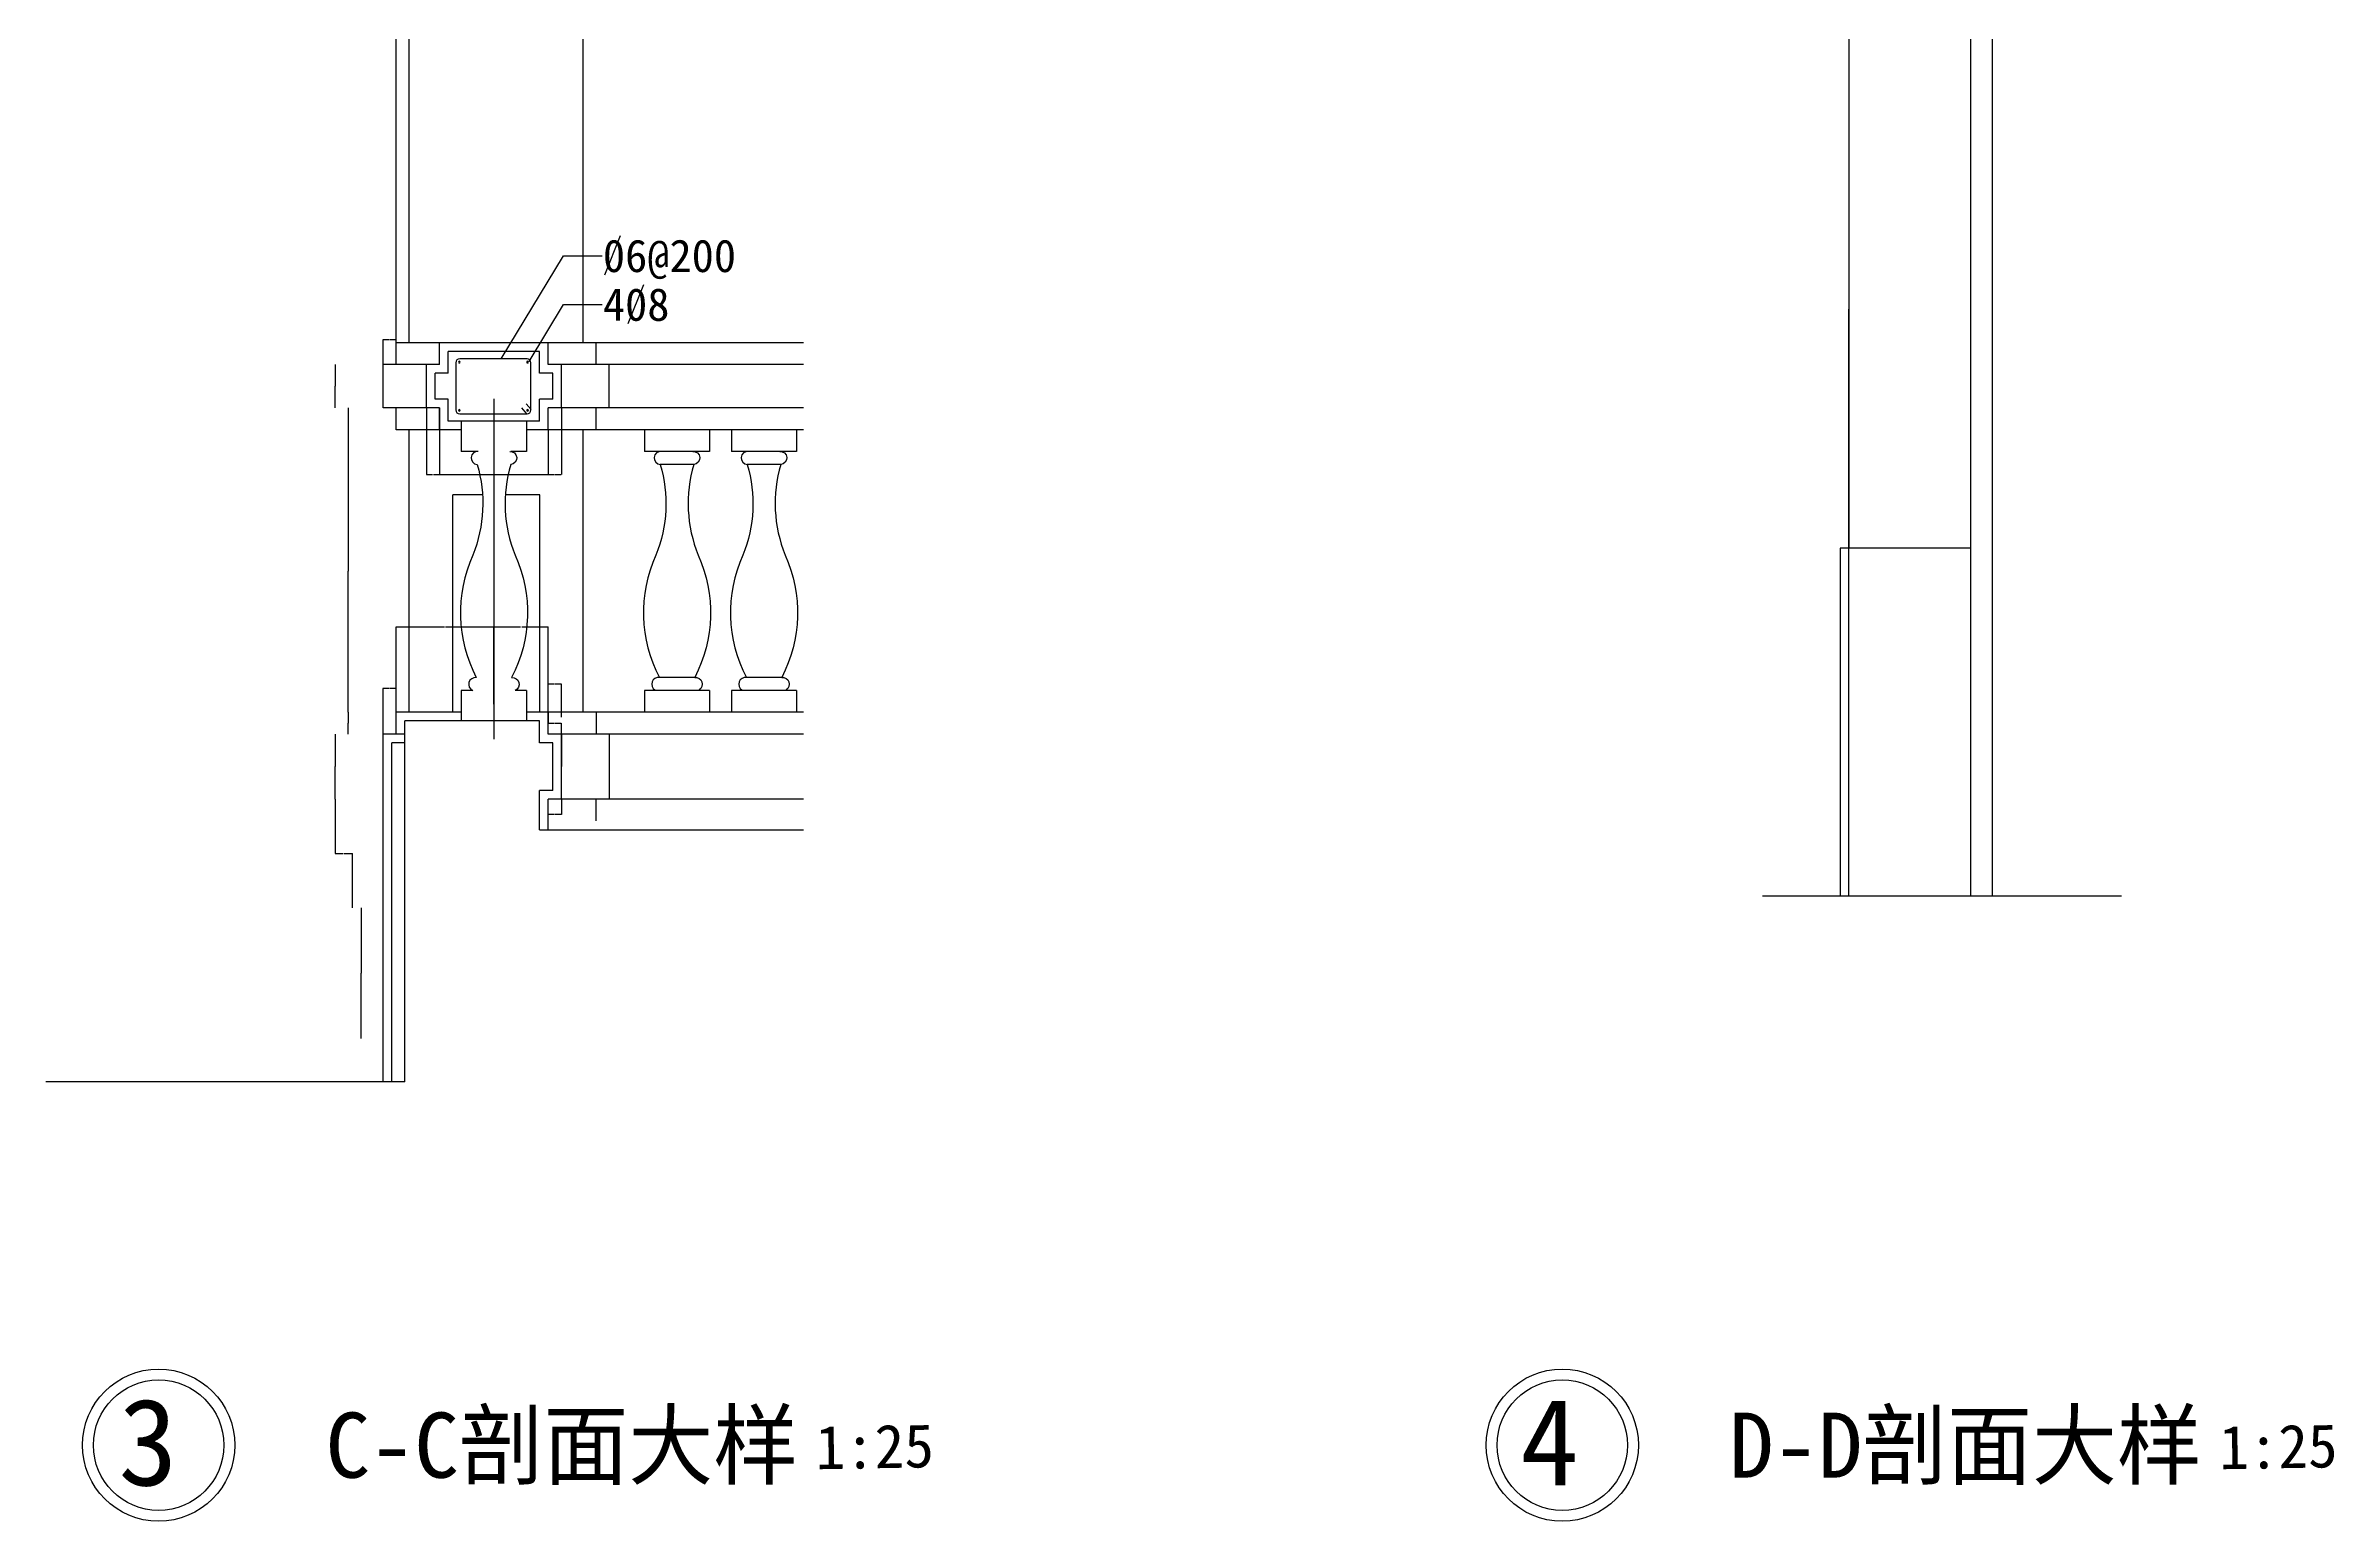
# Model space of a CAD drawing. Header units: metres. Extents: x -2092 to 57740, y -16481 to 10701.
# Drawn here: x 45561 to 50822, y -10234 to -6840 of the extents above; entities that cross this region are included whole.
import ezdxf

# ---------------------------------------------------------------- set-up
doc = ezdxf.new("R2010")
doc.units = ezdxf.units.M
for name, color, linetype in [('2', 2, 'Continuous'), ('D', 4, 'Continuous'), ('DIM2', 3, 'Continuous'), ('E-WALL', 7, 'Continuous'), ('E-X', 2, 'Continuous'), ('HZ', 3, 'Continuous')]:
    doc.layers.add(name, color=color, linetype=linetype)
doc.dimstyles.get("Standard").update_dxf_attribs({"dimtxt": 2.5, "dimasz": 2.5, "dimexe": 1.25, "dimexo": 0.625, "dimtad": 1, "dimcen": 2.5, "dimazin": 3, "dimtfac": 1, "dimtmove": 0, "dimatfit": 3})

# ---------------------------------------------------------------- blocks, each defined once
blk = doc.blocks.new('*D1')
for p, q in [((49706.09, -6095.92), (49706.09, -7445.92)), ((49705.84, -7445.92), (49705.59, -7445.92)), ((49706.09, -8795.92), (49706.09, -7445.92)), ((49706.09, -7445.92), (49706.09, -7445.92)), ((49706.34, -7445.92), (49706.59, -7445.92))]:
    blk.add_line(p, q)
at = {"layer": 'Defpoints'}
for p in [(49706.09, -6095.92), (49706.09, -7445.92), (49706.09, -8795.92)]:
    blk.add_point(p, dxfattribs=at)
at = {"layer": 'DIM2', "insert": (49706.09, -7444.795), "char_height": 1, "attachment_point": 5}
blk.add_mtext('0', dxfattribs=at)
blk = doc.blocks.new('*D9')
for p, q in [((46296.56, -5823.11), (46296.56, -6673.11)), ((46330.56, -6673.11), (46296.31, -6673.11)), ((46366.81, -6673.11), (46332.56, -6673.11)), ((46366.56, -7523.11), (46366.56, -6673.11))]:
    blk.add_line(p, q)
at = {"layer": 'Defpoints'}
for p in [(46296.56, -5823.11), (46366.56, -6673.11), (46366.56, -7523.11)]:
    blk.add_point(p, dxfattribs=at)
at = {"layer": 'DIM2', "insert": (46331.56, -6673.11), "char_height": 1, "attachment_point": 5}
blk.add_mtext('70', dxfattribs=at)
blk = doc.blocks.new('*D10')
for p, q in [((46336.56, -7573.11), (46336.56, -7515.46)), ((46336.81, -7515.46), (46350.56, -7515.46)), ((46352.56, -7515.46), (46366.31, -7515.46)), ((46366.56, -7523.11), (46366.56, -7515.46))]:
    blk.add_line(p, q)
at = {"layer": 'Defpoints'}
for p in [(46336.56, -7515.46), (46336.56, -7573.11), (46366.56, -7523.11)]:
    blk.add_point(p, dxfattribs=at)
at = {"layer": 'DIM2', "insert": (46351.56, -7515.46), "char_height": 1, "attachment_point": 5}
blk.add_mtext('30', dxfattribs=at)
blk = doc.blocks.new('*D11')
for p, q in [((46226.29, -8423.11), (46226.29, -8498.11)), ((46226.04, -8498.11), (46225.79, -8498.11)), ((46226.29, -8573.11), (46226.29, -8498.11)), ((46226.29, -8498.11), (46226.29, -8498.11)), ((46226.54, -8498.11), (46226.79, -8498.11))]:
    blk.add_line(p, q)
at = {"layer": 'Defpoints'}
for p in [(46226.29, -8423.11), (46226.29, -8498.11), (46226.29, -8573.11)]:
    blk.add_point(p, dxfattribs=at)
at = {"layer": 'DIM2', "insert": (46226.29, -8496.985), "char_height": 1, "attachment_point": 5}
blk.add_mtext('0', dxfattribs=at)
blk = doc.blocks.new('*D12')
for p, q in [((46256.04, -8397.76), (46255.79, -8397.76)), ((46256.29, -8373.11), (46256.29, -8397.76)), ((46256.29, -8423.11), (46256.29, -8397.76)), ((46256.29, -8397.76), (46256.29, -8397.76)), ((46256.54, -8397.76), (46256.79, -8397.76))]:
    blk.add_line(p, q)
at = {"layer": 'Defpoints'}
for p in [(46256.29, -8373.11), (46256.29, -8397.76), (46256.29, -8423.11)]:
    blk.add_point(p, dxfattribs=at)
at = {"layer": 'DIM2', "insert": (46256.29, -8396.635), "char_height": 1, "attachment_point": 5}
blk.add_mtext('0', dxfattribs=at)
blk = doc.blocks.new('*D13')
for p, q in [((46256.29, -7723.11), (46256.29, -8048.11)), ((46256.04, -8048.11), (46255.79, -8048.11)), ((46256.29, -8373.11), (46256.29, -8048.11)), ((46256.29, -8048.11), (46256.29, -8048.11)), ((46256.54, -8048.11), (46256.79, -8048.11))]:
    blk.add_line(p, q)
at = {"layer": 'Defpoints'}
for p in [(46256.29, -7723.11), (46256.29, -8048.11), (46256.29, -8373.11)]:
    blk.add_point(p, dxfattribs=at)
at = {"layer": 'DIM2', "insert": (46256.29, -8046.985), "char_height": 1, "attachment_point": 5}
blk.add_mtext('0', dxfattribs=at)
blk = doc.blocks.new('*D14')
for p, q in [((46226.29, -7573.11), (46226.29, -7623.11)), ((46226.04, -7623.11), (46225.79, -7623.11)), ((46226.29, -7673.11), (46226.29, -7623.11)), ((46226.29, -7623.11), (46226.29, -7623.11)), ((46226.54, -7623.11), (46226.79, -7623.11))]:
    blk.add_line(p, q)
at = {"layer": 'Defpoints'}
for p in [(46226.29, -7573.11), (46226.29, -7623.11), (46226.29, -7673.11)]:
    blk.add_point(p, dxfattribs=at)
at = {"layer": 'DIM2', "insert": (46226.29, -7621.985), "char_height": 1, "attachment_point": 5}
blk.add_mtext('0', dxfattribs=at)
blk = doc.blocks.new('*D15')
for p, q in [((46256.29, -7673.11), (46256.29, -7733.65)), ((46256.29, -7723.11), (46256.29, -7733.65)), ((46256.04, -7733.65), (46255.79, -7733.65)), ((46256.29, -7733.65), (46256.29, -7733.65)), ((46256.54, -7733.65), (46256.79, -7733.65))]:
    blk.add_line(p, q)
at = {"layer": 'Defpoints'}
for p in [(46256.29, -7673.11), (46256.29, -7723.11), (46256.29, -7733.65)]:
    blk.add_point(p, dxfattribs=at)
at = {"layer": 'DIM2', "insert": (46256.29, -7732.525), "char_height": 1, "attachment_point": 5}
blk.add_mtext('0', dxfattribs=at)
blk = doc.blocks.new('*D16')
for p, q in [((46286.29, -8823.11), (46286.29, -8973.11)), ((46286.04, -8973.11), (46285.79, -8973.11)), ((46286.29, -9123.11), (46286.29, -8973.11)), ((46286.29, -8973.11), (46286.29, -8973.11)), ((46286.54, -8973.11), (46286.79, -8973.11))]:
    blk.add_line(p, q)
at = {"layer": 'Defpoints'}
for p in [(46286.29, -8823.11), (46286.29, -8973.11), (46286.29, -9123.11)]:
    blk.add_point(p, dxfattribs=at)
at = {"layer": 'DIM2', "insert": (46286.29, -8971.985), "char_height": 1, "attachment_point": 5}
blk.add_mtext('0', dxfattribs=at)
blk = doc.blocks.new('*D17')
for p, q in [((46226.29, -8573.11), (46226.29, -8698.11)), ((46226.54, -8698.11), (46245.29, -8698.11)), ((46247.29, -8698.11), (46266.04, -8698.11)), ((46266.29, -8823.11), (46266.29, -8698.11))]:
    blk.add_line(p, q)
at = {"layer": 'Defpoints'}
for p in [(46226.29, -8573.11), (46226.29, -8698.11), (46266.29, -8823.11)]:
    blk.add_point(p, dxfattribs=at)
at = {"layer": 'DIM2', "insert": (46246.29, -8698.11), "char_height": 1, "attachment_point": 5}
blk.add_mtext('40', dxfattribs=at)
blk = doc.blocks.new('*D56')
for p, q in [((46436.56, -7673.11), (46436.56, -7826.22)), ((46466.56, -7673.11), (46466.56, -7826.22)), ((46436.81, -7826.22), (46450.56, -7826.22)), ((46452.56, -7826.22), (46466.31, -7826.22))]:
    blk.add_line(p, q)
at = {"layer": 'Defpoints'}
for p in [(46436.56, -7673.11), (46466.56, -7673.11), (46436.56, -7826.22)]:
    blk.add_point(p, dxfattribs=at)
at = {"layer": 'DIM2', "insert": (46451.56, -7826.22), "char_height": 1, "attachment_point": 5}
blk.add_mtext('30', dxfattribs=at)
blk = doc.blocks.new('*D57')
for p, q in [((46466.56, -7723.11), (46466.56, -7826.22)), ((46716.56, -7723.11), (46716.56, -7826.22)), ((46466.81, -7826.22), (46590.06, -7826.22)), ((46593.06, -7826.22), (46716.31, -7826.22))]:
    blk.add_line(p, q)
at = {"layer": 'Defpoints'}
for p in [(46466.56, -7723.11), (46716.56, -7723.11), (46466.56, -7826.22)]:
    blk.add_point(p, dxfattribs=at)
at = {"layer": 'DIM2', "insert": (46591.56, -7826.22), "char_height": 1, "attachment_point": 5}
blk.add_mtext('250', dxfattribs=at)
blk = doc.blocks.new('*D58')
for p, q in [((46746.56, -7673.11), (46746.56, -7826.22)), ((46716.56, -7723.11), (46716.56, -7826.22)), ((46716.81, -7826.22), (46730.56, -7826.22)), ((46732.56, -7826.22), (46746.31, -7826.22))]:
    blk.add_line(p, q)
at = {"layer": 'Defpoints'}
for p in [(46746.56, -7673.11), (46716.56, -7723.11), (46716.56, -7826.22)]:
    blk.add_point(p, dxfattribs=at)
at = {"layer": 'DIM2', "insert": (46731.56, -7826.22), "char_height": 1, "attachment_point": 5}
blk.add_mtext('30', dxfattribs=at)
blk = doc.blocks.new('*D146')
for p, q in [((46366.56, -8373.11), (46366.56, -8176.68)), ((46366.81, -8176.68), (46477.56, -8176.68)), ((46480.56, -8176.68), (46591.31, -8176.68)), ((46591.56, -8354.52), (46591.56, -8176.68))]:
    blk.add_line(p, q)
at = {"layer": 'Defpoints'}
for p in [(46366.56, -8176.68), (46591.56, -8354.52), (46366.56, -8373.11)]:
    blk.add_point(p, dxfattribs=at)
at = {"layer": 'DIM2', "insert": (46479.06, -8176.68), "char_height": 1, "attachment_point": 5}
blk.add_mtext('225', dxfattribs=at)
blk = doc.blocks.new('*D147')
for p, q in [((46350.56, -8318.23), (46336.31, -8318.23)), ((46336.56, -8423.11), (46336.56, -8318.23)), ((46366.81, -8318.23), (46352.56, -8318.23)), ((46366.56, -8373.11), (46366.56, -8318.23))]:
    blk.add_line(p, q)
at = {"layer": 'Defpoints'}
for p in [(46366.56, -8318.23), (46366.56, -8373.11), (46336.56, -8423.11)]:
    blk.add_point(p, dxfattribs=at)
at = {"layer": 'DIM2', "insert": (46351.56, -8318.23), "char_height": 1, "attachment_point": 5}
blk.add_mtext('30', dxfattribs=at)
blk = doc.blocks.new('*D148')
for p, q in [((46591.56, -8354.52), (46591.56, -8176.68)), ((46591.81, -8176.68), (46652.56, -8176.68)), ((46655.56, -8176.68), (46716.31, -8176.68)), ((46716.56, -8373.11), (46716.56, -8176.68))]:
    blk.add_line(p, q)
at = {"layer": 'Defpoints'}
for p in [(46591.56, -8176.68), (46591.56, -8354.52), (46716.56, -8373.11)]:
    blk.add_point(p, dxfattribs=at)
at = {"layer": 'DIM2', "insert": (46654.06, -8176.68), "char_height": 1, "attachment_point": 5}
blk.add_mtext('125', dxfattribs=at)
blk = doc.blocks.new('*D149')
for p, q in [((46730.56, -8308.63), (46716.31, -8308.63)), ((46716.56, -8334.52), (46716.56, -8308.63)), ((46746.81, -8308.63), (46732.56, -8308.63)), ((46746.56, -8384.52), (46746.56, -8308.63))]:
    blk.add_line(p, q)
at = {"layer": 'Defpoints'}
for p in [(46746.56, -8308.63), (46716.56, -8334.52), (46746.56, -8384.52)]:
    blk.add_point(p, dxfattribs=at)
at = {"layer": 'DIM2', "insert": (46731.56, -8308.63), "char_height": 1, "attachment_point": 5}
blk.add_mtext('30', dxfattribs=at)
blk = doc.blocks.new('*D150')
for p, q in [((46746.56, -8423.11), (46746.56, -8498.11)), ((46746.31, -8498.11), (46746.06, -8498.11)), ((46746.56, -8573.11), (46746.56, -8498.11)), ((46746.56, -8498.11), (46746.56, -8498.11)), ((46746.81, -8498.11), (46747.06, -8498.11))]:
    blk.add_line(p, q)
at = {"layer": 'Defpoints'}
for p in [(46746.56, -8423.11), (46746.56, -8498.11), (46746.56, -8573.11)]:
    blk.add_point(p, dxfattribs=at)
at = {"layer": 'DIM2', "insert": (46746.56, -8496.985), "char_height": 1, "attachment_point": 5}
blk.add_mtext('0', dxfattribs=at)
blk = doc.blocks.new('*D151')
for p, q in [((46716.56, -8373.11), (46716.56, -8398.11)), ((46716.81, -8398.11), (46730.56, -8398.11)), ((46732.56, -8398.11), (46746.31, -8398.11)), ((46746.56, -8423.11), (46746.56, -8398.11))]:
    blk.add_line(p, q)
at = {"layer": 'Defpoints'}
for p in [(46716.56, -8373.11), (46716.56, -8398.11), (46746.56, -8423.11)]:
    blk.add_point(p, dxfattribs=at)
at = {"layer": 'DIM2', "insert": (46731.56, -8398.11), "char_height": 1, "attachment_point": 5}
blk.add_mtext('30', dxfattribs=at)
blk = doc.blocks.new('*D152')
for p, q in [((46746.56, -8573.11), (46746.56, -8608.11)), ((46730.56, -8608.11), (46716.31, -8608.11)), ((46716.56, -8643.11), (46716.56, -8608.11)), ((46746.81, -8608.11), (46732.56, -8608.11))]:
    blk.add_line(p, q)
at = {"layer": 'Defpoints'}
for p in [(46746.56, -8573.11), (46746.56, -8608.11), (46716.56, -8643.11)]:
    blk.add_point(p, dxfattribs=at)
at = {"layer": 'DIM2', "insert": (46731.56, -8608.11), "char_height": 1, "attachment_point": 5}
blk.add_mtext('30', dxfattribs=at)

msp = doc.modelspace()

# ---------------------------------------------------------------- linework, layer by layer
for centre in [(45820.73, -10058.78), (49047.5, -10058.78)]:
    msp.add_circle(centre, 150)
at = {"layer": 'D'}
for centre in [(45820.73, -10058.78), (49047.5, -10058.78)]:
    msp.add_circle(centre, 175, dxfattribs=at)
at = {"layer": 'DIM2'}
for p, q in [((46881.89, -7277.49), (46846, -7367.42)), ((46935.47, -7389.61), (46899.58, -7479.54))]:
    msp.add_line(p, q, dxfattribs=at)
for points in [[(46608.16, -7559.98), (46751.71, -7323.01), (46840.23, -7323.01)], [(46672.49, -7565.91), (46751.71, -7435.13), (46840.23, -7435.13)], [(46591.56, -7651.77), (46591.56, -8434.72)], [(46654.8, -7672.69), (46666.56, -7686.95)], [(46665.88, -7663.64), (46676.76, -7676.74)]]:
    msp.add_lwpolyline(points, dxfattribs=at)
for points in [[(46667.59, -7559.98), (46512.86, -7559.98, 0.41), (46503.86, -7568.98), (46503.86, -7677.76, 0.41), (46512.86, -7686.76), (46667.59, -7686.76, 0.41), (46676.59, -7677.76), (46676.59, -7568.98, 0.41)], [(46509.99, -7567.66, 1), (46513.99, -7567.66, 1)], [(46666.9, -7567.66, 1), (46670.9, -7567.66, 1)], [(46509.99, -7678.63, 1), (46513.99, -7678.63, 1)], [(46666.9, -7678.63, 1), (46670.9, -7678.63, 1)]]:
    msp.add_lwpolyline(points, format="xyb", close=True, dxfattribs=at)
at = {"layer": 'E-WALL'}
for p, q in [((46696.56, -7543.11), (46486.56, -7543.11)), ((46486.56, -7593.11), (46486.56, -7543.11)), ((46696.56, -7593.11), (46696.56, -7543.11)), ((46456.56, -7653.11), (46456.56, -7593.11)), ((46486.56, -7593.11), (46456.56, -7593.11)), ((46726.56, -7593.11), (46696.56, -7593.11)), ((46726.56, -7653.11), (46726.56, -7593.11)), ((46486.56, -7653.11), (46456.56, -7653.11)), ((46486.56, -7703.11), (46486.56, -7653.11)), ((46696.56, -7703.11), (46696.56, -7653.11)), ((46726.56, -7653.11), (46696.56, -7653.11)), ((46696.56, -7703.11), (46486.56, -7703.11)), ((46516.56, -7703.11), (46516.56, -7773.11)), ((46666.56, -7703.11), (46666.56, -7773.11)), ((46555.38, -7773.11), (46516.56, -7773.11)), ((46666.56, -7773.11), (46630.02, -7773.11)), ((46542.69, -8323.11), (46516.56, -8323.11)), ((46516.56, -8323.11), (46516.56, -8393.11)), ((46666.56, -8323.11), (46640.43, -8323.11)), ((46666.56, -8323.11), (46666.56, -8393.11)), ((46386.56, -9223.11), (46386.56, -8393.11)), ((46696.56, -8393.11), (46386.56, -8393.11)), ((46696.56, -8443.11), (46696.56, -8393.11)), ((46726.56, -8443.11), (46696.56, -8443.11)), ((46726.56, -8553.11), (46726.56, -8443.11)), ((46726.56, -8553.11), (46696.56, -8553.11)), ((46696.56, -8643.11), (46696.56, -8553.11)), ((46696.56, -8643.11), (47302.84, -8643.11)), ((50333.36, -8795.92), (49508.08, -8795.92)), ((46386.56, -9223.11), (45561.28, -9223.11))]:
    msp.add_line(p, q, dxfattribs=at)
for points in [[(46555.38, -7773.11, 0.99), (46552.9, -7803.11, -0.17), (46542.91, -8011.59, 0.23), (46550.95, -8293.11, 0.85), (46542.69, -8323.11, 2.8)], [(46627.74, -7773.11, -0.99), (46630.22, -7803.11, 0.17), (46640.21, -8011.59, -0.23), (46632.17, -8293.11, -0.85), (46640.43, -8323.11, -2.8)]]:
    msp.add_lwpolyline(points, format="xyb", dxfattribs=at)
at = {"layer": 'E-X'}
for p, q in [((46796.56, -7523.11), (46796.56, -5373.11)), ((46396.56, -7523.11), (46396.56, -5823.11)), ((49706.09, -6095.92), (49706.09, -7995.92)), ((49986.09, -6095.92), (49986.09, -8795.92)), ((50036.09, -6295.92), (50036.09, -8795.92)), ((46436.56, -7573.11), (46336.56, -7573.11)), ((46336.56, -7673.11), (46336.56, -7573.11)), ((46466.56, -7523.11), (46366.56, -7523.11)), ((46366.56, -7573.11), (46366.56, -7523.11)), ((46436.56, -7673.11), (46436.56, -7573.11)), ((46466.56, -7573.11), (46436.56, -7573.11)), ((46466.56, -7573.11), (46466.56, -7523.11)), ((46716.56, -7523.11), (46466.56, -7523.11)), ((46716.56, -7573.11), (46716.56, -7523.11)), ((46826.56, -7523.11), (46716.56, -7523.11)), ((46746.56, -7573.11), (46716.56, -7573.11)), ((46746.56, -7673.11), (46746.56, -7573.11)), ((46856.56, -7573.11), (46746.56, -7573.11)), ((47302.84, -7523.11), (46826.56, -7523.11)), ((46826.56, -7573.11), (46826.56, -7523.11)), ((47302.84, -7573.11), (46856.56, -7573.11)), ((46856.56, -7673.11), (46856.56, -7573.11)), ((46436.56, -7673.11), (46336.56, -7673.11)), ((46366.56, -7723.11), (46366.56, -7673.11)), ((46466.56, -7673.11), (46436.56, -7673.11)), ((46466.56, -7723.11), (46466.56, -7673.11)), ((46746.56, -7673.11), (46716.56, -7673.11)), ((46716.56, -7723.11), (46716.56, -7673.11)), ((46856.56, -7673.11), (46746.56, -7673.11)), ((46826.56, -7723.11), (46826.56, -7673.11)), ((47302.84, -7673.11), (46856.56, -7673.11)), ((46466.56, -7723.11), (46366.56, -7723.11)), ((46396.56, -8373.11), (46396.56, -7723.11)), ((46516.56, -7723.11), (46466.56, -7723.11)), ((46716.56, -7723.11), (46666.56, -7723.11)), ((46826.56, -7723.11), (46716.56, -7723.11)), ((46796.56, -8373.11), (46796.56, -7723.11)), ((47302.84, -7723.11), (46826.56, -7723.11)), ((46937.41, -7723.11), (46937.41, -7773.11)), ((47087.41, -7723.11), (47087.41, -7773.11)), ((47137.41, -7723.11), (47137.41, -7773.11)), ((47287.41, -7723.11), (47287.41, -7773.11)), ((47087.41, -7773.11), (46937.41, -7773.11)), ((47287.41, -7773.11), (47137.41, -7773.11)), ((47051.07, -7803.11), (46973.74, -7803.11)), ((47251.07, -7803.11), (47173.74, -7803.11)), ((46496.74, -8373.11), (46496.74, -7873.11)), ((46565.56, -7873.11), (46496.74, -7873.11)), ((46696.74, -7873.11), (46617.56, -7873.11)), ((46696.74, -8373.11), (46696.74, -7873.11)), ((49986.09, -7995.92), (49686.09, -7995.92)), ((49686.09, -7995.92), (49686.09, -8795.92)), ((47056.54, -8293.11), (46968.28, -8293.11)), ((47256.54, -8293.11), (47168.28, -8293.11)), ((47087.41, -8323.11), (46937.41, -8323.11)), ((46937.41, -8323.11), (46937.41, -8373.11)), ((47087.41, -8323.11), (47087.41, -8373.11)), ((47287.41, -8323.11), (47137.41, -8323.11)), ((47137.41, -8323.11), (47137.41, -8373.11)), ((47287.41, -8323.11), (47287.41, -8373.11)), ((46516.56, -8373.11), (46366.56, -8373.11)), ((46366.56, -8423.11), (46366.56, -8373.11)), ((46716.56, -8373.11), (46666.56, -8373.11)), ((47302.84, -8373.11), (46716.56, -8373.11)), ((46716.56, -8423.11), (46716.56, -8373.11)), ((46826.56, -8373.11), (46826.56, -8423.11)), ((46336.56, -9223.11), (46336.56, -8423.11)), ((46386.56, -8423.11), (46336.56, -8423.11)), ((46356.56, -9223.11), (46356.56, -8443.11)), ((46386.56, -8443.11), (46356.56, -8443.11)), ((46746.56, -8423.11), (46716.56, -8423.11)), ((47302.84, -8423.11), (46746.56, -8423.11)), ((46746.56, -8573.11), (46746.56, -8423.11)), ((46856.56, -8423.11), (46826.56, -8423.11)), ((46856.56, -8423.11), (46856.56, -8573.11)), ((46716.56, -8643.11), (46716.56, -8573.11)), ((46746.56, -8573.11), (46716.56, -8573.11)), ((47302.84, -8573.11), (46746.56, -8573.11)), ((46826.56, -8623.11), (46826.56, -8573.11)), ((46856.56, -8573.11), (46826.56, -8573.11))]:
    msp.add_line(p, q, dxfattribs=at)
for points in [[(46976.22, -7773.11, 0.99), (46973.74, -7803.11, -0.17), (46963.76, -8011.59, 0.23), (46971.8, -8293.11, 0.78), (46961.15, -8321.76, 2.8)], [(47048.59, -7773.11, -0.99), (47051.07, -7803.11, 0.17), (47061.06, -8011.59, -0.23), (47053.02, -8293.11, -0.78), (47063.67, -8321.76, -2.8)], [(47176.22, -7773.11, 0.99), (47173.74, -7803.11, -0.17), (47163.76, -8011.59, 0.23), (47171.8, -8293.11, 0.78), (47161.15, -8321.76, 2.8)], [(47248.59, -7773.11, -0.99), (47251.07, -7803.11, 0.17), (47261.06, -8011.59, -0.23), (47253.02, -8293.11, -0.78), (47263.67, -8321.76, -2.8)]]:
    msp.add_lwpolyline(points, format="xyb", dxfattribs=at)

# ---------------------------------------------------------------- texts
at = {"layer": '2'}
for s, p in [('3', (45728.24, -10151.49)), ('4', (48950.24, -10151.49))]:
    msp.add_text(s, height=200, dxfattribs=at).set_placement(p)
at = {"layer": 'DIM2'}
for s, p in [('C-C剖面大样', (46204.53, -10133.7)), ('D-D剖面大样', (49431.29, -10133.7))]:
    msp.add_text(s, height=150, dxfattribs=at).set_placement(p)
at = {"layer": 'DIM2', "char_height": 75, "attachment_point": 1}
for s, insert in [('06@200', (46842.01, -7285.51)), ('\\A1;408', (46842.01, -7397.63))]:
    msp.add_mtext(s, dxfattribs=dict(at, insert=insert))
at = {"layer": 'HZ'}
for p in [(47331.59, -10114.25), (50558.35, -10114.25)]:
    msp.add_text('1:25', height=100, rotation=1, dxfattribs=at).set_placement(p)

# ---------------------------------------------------------------- dimensions: what is measured, and where the dimension line sits
at = {"layer": 'DIM2'}
for base, p1, p2, picture, middle in [((46366.56, -6673.11), (46366.56, -7523.11), (46296.56, -5823.11), '*D9', (46331.56, -6673.11)), ((49706.09, -7445.92), (49706.09, -6095.92), (49706.09, -8795.92), '*D1', (49706.09, -7444.795)), ((46336.56, -7515.46), (46336.56, -7573.11), (46366.56, -7523.11), '*D10', (46351.56, -7515.46)), ((46226.29, -7623.11), (46226.29, -7573.11), (46226.29, -7673.11), '*D14', (46226.29, -7621.985)), ((46256.29, -7733.65), (46256.29, -7673.11), (46256.29, -7723.11), '*D15', (46256.29, -7732.525)), ((46436.56, -7826.22), (46436.56, -7673.11), (46466.56, -7673.11), '*D56', (46451.56, -7826.22)), ((46716.56, -7826.22), (46716.56, -7723.11), (46746.56, -7673.11), '*D58', (46731.56, -7826.22)), ((46256.29, -8048.11), (46256.29, -7723.11), (46256.29, -8373.11), '*D13', (46256.29, -8046.985)), ((46466.56, -7826.22), (46466.56, -7723.11), (46716.56, -7723.11), '*D57', (46591.56, -7826.22)), ((46366.56, -8176.68), (46366.56, -8373.11), (46591.56, -8354.52), '*D146', (46479.06, -8176.68)), ((46591.56, -8176.68), (46591.56, -8354.52), (46716.56, -8373.11), '*D148', (46654.06, -8176.68)), ((46746.56, -8308.63), (46746.56, -8384.52), (46716.56, -8334.52), '*D149', (46731.56, -8308.63)), ((46366.56, -8318.23), (46366.56, -8373.11), (46336.56, -8423.11), '*D147', (46351.56, -8318.23)), ((46256.29, -8397.76), (46256.29, -8373.11), (46256.29, -8423.11), '*D12', (46256.29, -8396.635)), ((46716.56, -8398.11), (46716.56, -8373.11), (46746.56, -8423.11), '*D151', (46731.56, -8398.11)), ((46226.29, -8498.11), (46226.29, -8423.11), (46226.29, -8573.11), '*D11', (46226.29, -8496.985)), ((46746.56, -8498.11), (46746.56, -8423.11), (46746.56, -8573.11), '*D150', (46746.56, -8496.985)), ((46226.29, -8698.11), (46226.29, -8573.11), (46266.29, -8823.11), '*D17', (46246.29, -8698.11)), ((46746.56, -8608.11), (46746.56, -8573.11), (46716.56, -8643.11), '*D152', (46731.56, -8608.11)), ((46286.29, -8973.11), (46286.29, -8823.11), (46286.29, -9123.11), '*D16', (46286.29, -8971.985))]:
    dim = msp.add_linear_dim(base=base, p1=p1, p2=p2, dimstyle='Standard', dxfattribs=at)
    dim.commit()
    dim.dimension.update_dxf_attribs({"geometry": picture, "text_midpoint": middle})

doc.saveas('drawing.dxf')
